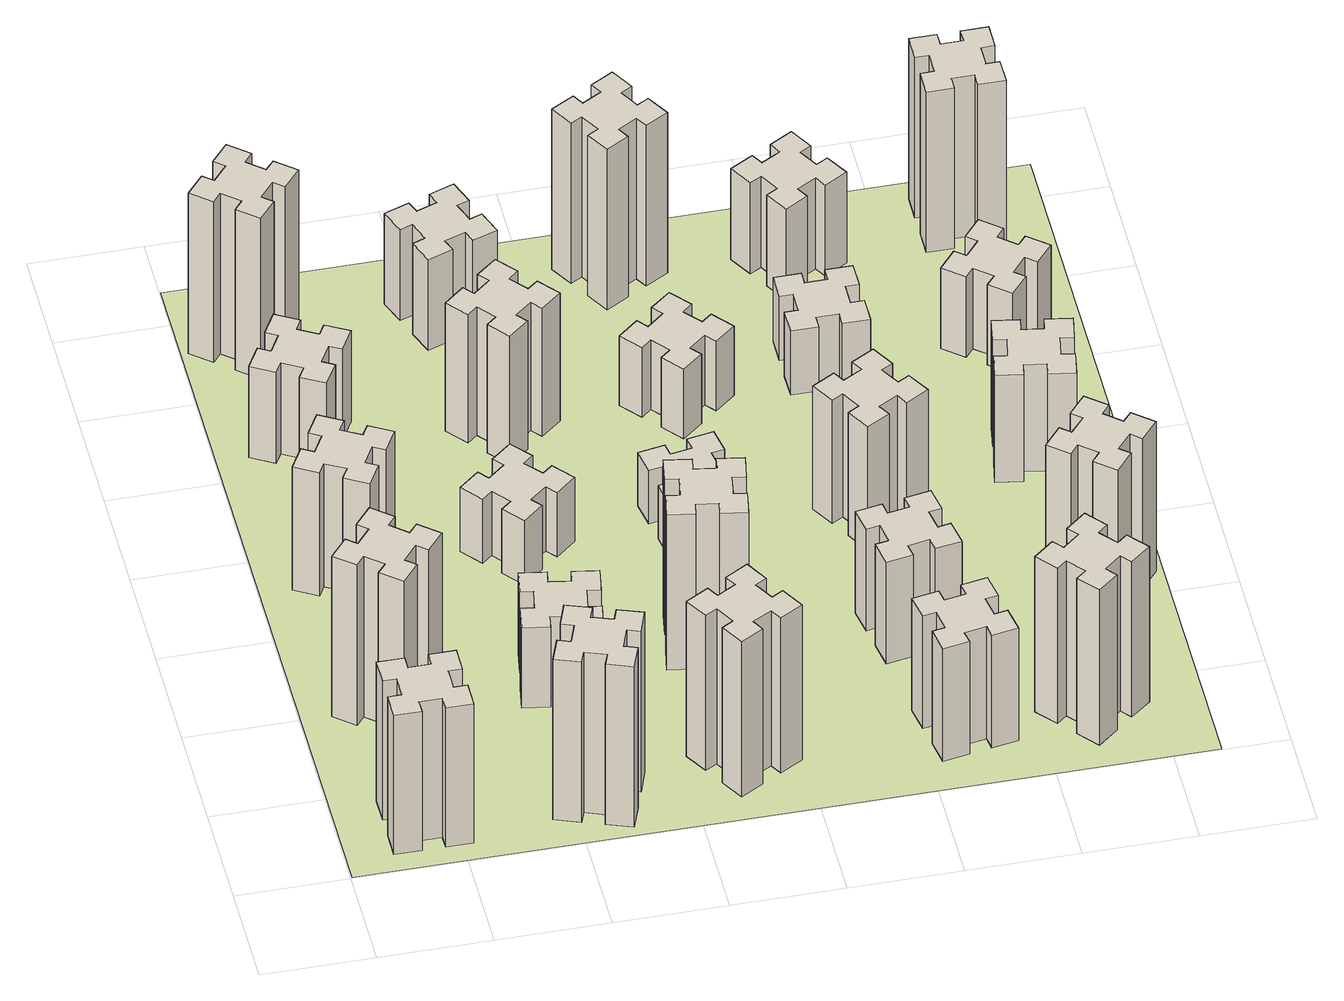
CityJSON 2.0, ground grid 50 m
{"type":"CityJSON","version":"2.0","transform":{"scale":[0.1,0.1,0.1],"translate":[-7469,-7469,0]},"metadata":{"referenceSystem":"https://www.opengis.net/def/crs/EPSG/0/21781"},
"CityObjects":{
"building1":{"type":"Building","attributes":{"class":"1000","function":"1000","usage":"1000","yearOfConstruction":2016,"roofType":"1000","measuredHeight":78,"storeysAboveGround":30,"storeysBelowGround":0},"geometry":[{"type":"Solid","lod":"1","boundaries":[[[[0,1,2,3,4,5,6,7,8,9,10,11,12,13,14,15,16,17,18,19]],[[17,16,20,21]],[[16,15,22,20]],[[15,14,23,22]],[[14,13,24,23]],[[13,12,25,24]],[[12,11,26,25]],[[11,10,27,26]],[[10,9,28,27]],[[9,8,29,28]],[[8,7,30,29]],[[7,6,31,30]],[[6,5,32,31]],[[5,4,33,32]],[[4,3,34,33]],[[3,2,35,34]],[[2,1,36,35]],[[1,0,37,36]],[[0,19,38,37]],[[19,18,39,38]],[[18,17,21,39]],[[24,25,26,27,28,29,30,31,32,33,34,35,36,37,38,39,21,20,22,23]]]]}]},
"building2":{"type":"Building","attributes":{"class":"1000","function":"1000","usage":"1000","yearOfConstruction":2016,"roofType":"1000","measuredHeight":90,"storeysAboveGround":30,"storeysBelowGround":0},"geometry":[{"type":"Solid","lod":"1","boundaries":[[[[40,41,42,43,44,45,46,47,48,49,50,51,52,53,54,55,56,57,58,59]],[[57,56,60,61]],[[56,55,62,60]],[[55,54,63,62]],[[54,53,64,63]],[[53,52,65,64]],[[52,51,66,65]],[[51,50,67,66]],[[50,49,68,67]],[[49,48,69,68]],[[48,47,70,69]],[[47,46,71,70]],[[46,45,72,71]],[[45,44,73,72]],[[44,43,74,73]],[[43,42,75,74]],[[42,41,76,75]],[[41,40,77,76]],[[40,59,78,77]],[[59,58,79,78]],[[58,57,61,79]],[[64,65,66,67,68,69,70,71,72,73,74,75,76,77,78,79,61,60,62,63]]]]}]},
"building3":{"type":"Building","attributes":{"class":"1000","function":"1000","usage":"1000","yearOfConstruction":2016,"roofType":"1000","measuredHeight":69,"storeysAboveGround":30,"storeysBelowGround":0},"geometry":[{"type":"Solid","lod":"1","boundaries":[[[[80,81,82,83,84,85,86,87,88,89,90,91,92,93,94,95,96,97,98,99]],[[97,96,100,101]],[[96,95,102,100]],[[95,94,103,102]],[[94,93,104,103]],[[93,92,105,104]],[[92,91,106,105]],[[91,90,107,106]],[[90,89,108,107]],[[89,88,109,108]],[[88,87,110,109]],[[87,86,111,110]],[[86,85,112,111]],[[85,84,113,112]],[[84,83,114,113]],[[83,82,115,114]],[[82,81,116,115]],[[81,80,117,116]],[[80,99,118,117]],[[99,98,119,118]],[[98,97,101,119]],[[104,105,106,107,108,109,110,111,112,113,114,115,116,117,118,119,101,100,102,103]]]]}]},
"building4":{"type":"Building","attributes":{"class":"1000","function":"1000","usage":"1000","yearOfConstruction":2016,"roofType":"1000","measuredHeight":51,"storeysAboveGround":30,"storeysBelowGround":0},"geometry":[{"type":"Solid","lod":"1","boundaries":[[[[120,121,122,123,124,125,126,127,128,129,130,131,132,133,134,135,136,137,138,139]],[[137,136,140,141]],[[136,135,142,140]],[[135,134,143,142]],[[134,133,144,143]],[[133,132,145,144]],[[132,131,146,145]],[[131,130,147,146]],[[130,129,148,147]],[[129,128,149,148]],[[128,127,150,149]],[[127,126,151,150]],[[126,125,152,151]],[[125,124,153,152]],[[124,123,154,153]],[[123,122,155,154]],[[122,121,156,155]],[[121,120,157,156]],[[120,139,158,157]],[[139,138,159,158]],[[138,137,141,159]],[[144,145,146,147,148,149,150,151,152,153,154,155,156,157,158,159,141,140,142,143]]]]}]},
"building5":{"type":"Building","attributes":{"class":"1000","function":"1000","usage":"1000","yearOfConstruction":2016,"roofType":"1000","measuredHeight":90,"storeysAboveGround":30,"storeysBelowGround":0},"geometry":[{"type":"Solid","lod":"1","boundaries":[[[[160,161,162,163,164,165,166,167,168,169,170,171,172,173,174,175,176,177,178,179]],[[177,176,180,181]],[[176,175,182,180]],[[175,174,183,182]],[[174,173,184,183]],[[173,172,185,184]],[[172,171,186,185]],[[171,170,187,186]],[[170,169,188,187]],[[169,168,189,188]],[[168,167,190,189]],[[167,166,191,190]],[[166,165,192,191]],[[165,164,193,192]],[[164,163,194,193]],[[163,162,195,194]],[[162,161,196,195]],[[161,160,197,196]],[[160,179,198,197]],[[179,178,199,198]],[[178,177,181,199]],[[184,185,186,187,188,189,190,191,192,193,194,195,196,197,198,199,181,180,182,183]]]]}]},
"building6":{"type":"Building","attributes":{"class":"1000","function":"1000","usage":"1000","yearOfConstruction":2016,"roofType":"1000","measuredHeight":90,"storeysAboveGround":30,"storeysBelowGround":0},"geometry":[{"type":"Solid","lod":"1","boundaries":[[[[200,201,202,203,204,205,206,207,208,209,210,211,212,213,214,215,216,217,218,219]],[[217,216,220,221]],[[216,215,222,220]],[[215,214,223,222]],[[214,213,224,223]],[[213,212,225,224]],[[212,211,226,225]],[[211,210,227,226]],[[210,209,228,227]],[[209,208,229,228]],[[208,207,230,229]],[[207,206,231,230]],[[206,205,232,231]],[[205,204,233,232]],[[204,203,234,233]],[[203,202,235,234]],[[202,201,236,235]],[[201,200,237,236]],[[200,219,238,237]],[[219,218,239,238]],[[218,217,221,239]],[[224,225,226,227,228,229,230,231,232,233,234,235,236,237,238,239,221,220,222,223]]]]}]},
"building7":{"type":"Building","attributes":{"class":"1000","function":"1000","usage":"1000","yearOfConstruction":2016,"roofType":"1000","measuredHeight":45,"storeysAboveGround":30,"storeysBelowGround":0},"geometry":[{"type":"Solid","lod":"1","boundaries":[[[[240,241,242,243,244,245,246,247,248,249,250,251,252,253,254,255,256,257,258,259]],[[257,256,260,261]],[[256,255,262,260]],[[255,254,263,262]],[[254,253,264,263]],[[253,252,265,264]],[[252,251,266,265]],[[251,250,267,266]],[[250,249,268,267]],[[249,248,269,268]],[[248,247,270,269]],[[247,246,271,270]],[[246,245,272,271]],[[245,244,273,272]],[[244,243,274,273]],[[243,242,275,274]],[[242,241,276,275]],[[241,240,277,276]],[[240,259,278,277]],[[259,258,279,278]],[[258,257,261,279]],[[264,265,266,267,268,269,270,271,272,273,274,275,276,277,278,279,261,260,262,263]]]]}]},
"building8":{"type":"Building","attributes":{"class":"1000","function":"1000","usage":"1000","yearOfConstruction":2016,"roofType":"1000","measuredHeight":36,"storeysAboveGround":30,"storeysBelowGround":0},"geometry":[{"type":"Solid","lod":"1","boundaries":[[[[280,281,282,283,284,285,286,287,288,289,290,291,292,293,294,295,296,297,298,299]],[[297,296,300,301]],[[296,295,302,300]],[[295,294,303,302]],[[294,293,304,303]],[[293,292,305,304]],[[292,291,306,305]],[[291,290,307,306]],[[290,289,308,307]],[[289,288,309,308]],[[288,287,310,309]],[[287,286,311,310]],[[286,285,312,311]],[[285,284,313,312]],[[284,283,314,313]],[[283,282,315,314]],[[282,281,316,315]],[[281,280,317,316]],[[280,299,318,317]],[[299,298,319,318]],[[298,297,301,319]],[[304,305,306,307,308,309,310,311,312,313,314,315,316,317,318,319,301,300,302,303]]]]}]},
"building9":{"type":"Building","attributes":{"class":"1000","function":"1000","usage":"1000","yearOfConstruction":2016,"roofType":"1000","measuredHeight":87,"storeysAboveGround":30,"storeysBelowGround":0},"geometry":[{"type":"Solid","lod":"1","boundaries":[[[[320,321,322,323,324,325,326,327,328,329,330,331,332,333,334,335,336,337,338,339]],[[337,336,340,341]],[[336,335,342,340]],[[335,334,343,342]],[[334,333,344,343]],[[333,332,345,344]],[[332,331,346,345]],[[331,330,347,346]],[[330,329,348,347]],[[329,328,349,348]],[[328,327,350,349]],[[327,326,351,350]],[[326,325,352,351]],[[325,324,353,352]],[[324,323,354,353]],[[323,322,355,354]],[[322,321,356,355]],[[321,320,357,356]],[[320,339,358,357]],[[339,338,359,358]],[[338,337,341,359]],[[344,345,346,347,348,349,350,351,352,353,354,355,356,357,358,359,341,340,342,343]]]]}]},
"building10":{"type":"Building","attributes":{"class":"1000","function":"1000","usage":"1000","yearOfConstruction":2016,"roofType":"1000","measuredHeight":72,"storeysAboveGround":30,"storeysBelowGround":0},"geometry":[{"type":"Solid","lod":"1","boundaries":[[[[360,361,362,363,364,365,366,367,368,369,370,371,372,373,374,375,376,377,378,379]],[[377,376,380,381]],[[376,375,382,380]],[[375,374,383,382]],[[374,373,384,383]],[[373,372,385,384]],[[372,371,386,385]],[[371,370,387,386]],[[370,369,388,387]],[[369,368,389,388]],[[368,367,390,389]],[[367,366,391,390]],[[366,365,392,391]],[[365,364,393,392]],[[364,363,394,393]],[[363,362,395,394]],[[362,361,396,395]],[[361,360,397,396]],[[360,379,398,397]],[[379,378,399,398]],[[378,377,381,399]],[[384,385,386,387,388,389,390,391,392,393,394,395,396,397,398,399,381,380,382,383]]]]}]},
"building11":{"type":"Building","attributes":{"class":"1000","function":"1000","usage":"1000","yearOfConstruction":2016,"roofType":"1000","measuredHeight":87,"storeysAboveGround":30,"storeysBelowGround":0},"geometry":[{"type":"Solid","lod":"1","boundaries":[[[[400,401,402,403,404,405,406,407,408,409,410,411,412,413,414,415,416,417,418,419]],[[417,416,420,421]],[[416,415,422,420]],[[415,414,423,422]],[[414,413,424,423]],[[413,412,425,424]],[[412,411,426,425]],[[411,410,427,426]],[[410,409,428,427]],[[409,408,429,428]],[[408,407,430,429]],[[407,406,431,430]],[[406,405,432,431]],[[405,404,433,432]],[[404,403,434,433]],[[403,402,435,434]],[[402,401,436,435]],[[401,400,437,436]],[[400,419,438,437]],[[419,418,439,438]],[[418,417,421,439]],[[424,425,426,427,428,429,430,431,432,433,434,435,436,437,438,439,421,420,422,423]]]]}]},
"building12":{"type":"Building","attributes":{"class":"1000","function":"1000","usage":"1000","yearOfConstruction":2016,"roofType":"1000","measuredHeight":51,"storeysAboveGround":30,"storeysBelowGround":0},"geometry":[{"type":"Solid","lod":"1","boundaries":[[[[440,441,442,443,444,445,446,447,448,449,450,451,452,453,454,455,456,457,458,459]],[[457,456,460,461]],[[456,455,462,460]],[[455,454,463,462]],[[454,453,464,463]],[[453,452,465,464]],[[452,451,466,465]],[[451,450,467,466]],[[450,449,468,467]],[[449,448,469,468]],[[448,447,470,469]],[[447,446,471,470]],[[446,445,472,471]],[[445,444,473,472]],[[444,443,474,473]],[[443,442,475,474]],[[442,441,476,475]],[[441,440,477,476]],[[440,459,478,477]],[[459,458,479,478]],[[458,457,461,479]],[[464,465,466,467,468,469,470,471,472,473,474,475,476,477,478,479,461,460,462,463]]]]}]},
"building13":{"type":"Building","attributes":{"class":"1000","function":"1000","usage":"1000","yearOfConstruction":2016,"roofType":"1000","measuredHeight":30,"storeysAboveGround":30,"storeysBelowGround":0},"geometry":[{"type":"Solid","lod":"1","boundaries":[[[[480,481,482,483,484,485,486,487,488,489,490,491,492,493,494,495,496,497,498,499]],[[497,496,500,501]],[[496,495,502,500]],[[495,494,503,502]],[[494,493,504,503]],[[493,492,505,504]],[[492,491,506,505]],[[491,490,507,506]],[[490,489,508,507]],[[489,488,509,508]],[[488,487,510,509]],[[487,486,511,510]],[[486,485,512,511]],[[485,484,513,512]],[[484,483,514,513]],[[483,482,515,514]],[[482,481,516,515]],[[481,480,517,516]],[[480,499,518,517]],[[499,498,519,518]],[[498,497,501,519]],[[504,505,506,507,508,509,510,511,512,513,514,515,516,517,518,519,501,500,502,503]]]]}]},
"building14":{"type":"Building","attributes":{"class":"1000","function":"1000","usage":"1000","yearOfConstruction":2016,"roofType":"1000","measuredHeight":39,"storeysAboveGround":30,"storeysBelowGround":0},"geometry":[{"type":"Solid","lod":"1","boundaries":[[[[520,521,522,523,524,525,526,527,528,529,530,531,532,533,534,535,536,537,538,539]],[[537,536,540,541]],[[536,535,542,540]],[[535,534,543,542]],[[534,533,544,543]],[[533,532,545,544]],[[532,531,546,545]],[[531,530,547,546]],[[530,529,548,547]],[[529,528,549,548]],[[528,527,550,549]],[[527,526,551,550]],[[526,525,552,551]],[[525,524,553,552]],[[524,523,554,553]],[[523,522,555,554]],[[522,521,556,555]],[[521,520,557,556]],[[520,539,558,557]],[[539,538,559,558]],[[538,537,541,559]],[[544,545,546,547,548,549,550,551,552,553,554,555,556,557,558,559,541,540,542,543]]]]}]},
"building15":{"type":"Building","attributes":{"class":"1000","function":"1000","usage":"1000","yearOfConstruction":2016,"roofType":"1000","measuredHeight":63,"storeysAboveGround":30,"storeysBelowGround":0},"geometry":[{"type":"Solid","lod":"1","boundaries":[[[[560,561,562,563,564,565,566,567,568,569,570,571,572,573,574,575,576,577,578,579]],[[577,576,580,581]],[[576,575,582,580]],[[575,574,583,582]],[[574,573,584,583]],[[573,572,585,584]],[[572,571,586,585]],[[571,570,587,586]],[[570,569,588,587]],[[569,568,589,588]],[[568,567,590,589]],[[567,566,591,590]],[[566,565,592,591]],[[565,564,593,592]],[[564,563,594,593]],[[563,562,595,594]],[[562,561,596,595]],[[561,560,597,596]],[[560,579,598,597]],[[579,578,599,598]],[[578,577,581,599]],[[584,585,586,587,588,589,590,591,592,593,594,595,596,597,598,599,581,580,582,583]]]]}]},
"building16":{"type":"Building","attributes":{"class":"1000","function":"1000","usage":"1000","yearOfConstruction":2016,"roofType":"1000","measuredHeight":90,"storeysAboveGround":30,"storeysBelowGround":0},"geometry":[{"type":"Solid","lod":"1","boundaries":[[[[600,601,602,603,604,605,606,607,608,609,610,611,612,613,614,615,616,617,618,619]],[[617,616,620,621]],[[616,615,622,620]],[[615,614,623,622]],[[614,613,624,623]],[[613,612,625,624]],[[612,611,626,625]],[[611,610,627,626]],[[610,609,628,627]],[[609,608,629,628]],[[608,607,630,629]],[[607,606,631,630]],[[606,605,632,631]],[[605,604,633,632]],[[604,603,634,633]],[[603,602,635,634]],[[602,601,636,635]],[[601,600,637,636]],[[600,619,638,637]],[[619,618,639,638]],[[618,617,621,639]],[[624,625,626,627,628,629,630,631,632,633,634,635,636,637,638,639,621,620,622,623]]]]}]},
"building17":{"type":"Building","attributes":{"class":"1000","function":"1000","usage":"1000","yearOfConstruction":2016,"roofType":"1000","measuredHeight":57,"storeysAboveGround":30,"storeysBelowGround":0},"geometry":[{"type":"Solid","lod":"1","boundaries":[[[[640,641,642,643,644,645,646,647,648,649,650,651,652,653,654,655,656,657,658,659]],[[657,656,660,661]],[[656,655,662,660]],[[655,654,663,662]],[[654,653,664,663]],[[653,652,665,664]],[[652,651,666,665]],[[651,650,667,666]],[[650,649,668,667]],[[649,648,669,668]],[[648,647,670,669]],[[647,646,671,670]],[[646,645,672,671]],[[645,644,673,672]],[[644,643,674,673]],[[643,642,675,674]],[[642,641,676,675]],[[641,640,677,676]],[[640,659,678,677]],[[659,658,679,678]],[[658,657,661,679]],[[664,665,666,667,668,669,670,671,672,673,674,675,676,677,678,679,661,660,662,663]]]]}]},
"building18":{"type":"Building","attributes":{"class":"1000","function":"1000","usage":"1000","yearOfConstruction":2016,"roofType":"1000","measuredHeight":69,"storeysAboveGround":30,"storeysBelowGround":0},"geometry":[{"type":"Solid","lod":"1","boundaries":[[[[680,681,682,683,684,685,686,687,688,689,690,691,692,693,694,695,696,697,698,699]],[[697,696,700,701]],[[696,695,702,700]],[[695,694,703,702]],[[694,693,704,703]],[[693,692,705,704]],[[692,691,706,705]],[[691,690,707,706]],[[690,689,708,707]],[[689,688,709,708]],[[688,687,710,709]],[[687,686,711,710]],[[686,685,712,711]],[[685,684,713,712]],[[684,683,714,713]],[[683,682,715,714]],[[682,681,716,715]],[[681,680,717,716]],[[680,699,718,717]],[[699,698,719,718]],[[698,697,701,719]],[[704,705,706,707,708,709,710,711,712,713,714,715,716,717,718,719,701,700,702,703]]]]}]},
"building19":{"type":"Building","attributes":{"class":"1000","function":"1000","usage":"1000","yearOfConstruction":2016,"roofType":"1000","measuredHeight":87,"storeysAboveGround":30,"storeysBelowGround":0},"geometry":[{"type":"Solid","lod":"1","boundaries":[[[[720,721,722,723,724,725,726,727,728,729,730,731,732,733,734,735,736,737,738,739]],[[737,736,740,741]],[[736,735,742,740]],[[735,734,743,742]],[[734,733,744,743]],[[733,732,745,744]],[[732,731,746,745]],[[731,730,747,746]],[[730,729,748,747]],[[729,728,749,748]],[[728,727,750,749]],[[727,726,751,750]],[[726,725,752,751]],[[725,724,753,752]],[[724,723,754,753]],[[723,722,755,754]],[[722,721,756,755]],[[721,720,757,756]],[[720,739,758,757]],[[739,738,759,758]],[[738,737,741,759]],[[744,745,746,747,748,749,750,751,752,753,754,755,756,757,758,759,741,740,742,743]]]]}]},
"building20":{"type":"Building","attributes":{"class":"1000","function":"1000","usage":"1000","yearOfConstruction":2016,"roofType":"1000","measuredHeight":36,"storeysAboveGround":30,"storeysBelowGround":0},"geometry":[{"type":"Solid","lod":"1","boundaries":[[[[760,761,762,763,764,765,766,767,768,769,770,771,772,773,774,775,776,777,778,779]],[[777,776,780,781]],[[776,775,782,780]],[[775,774,783,782]],[[774,773,784,783]],[[773,772,785,784]],[[772,771,786,785]],[[771,770,787,786]],[[770,769,788,787]],[[769,768,789,788]],[[768,767,790,789]],[[767,766,791,790]],[[766,765,792,791]],[[765,764,793,792]],[[764,763,794,793]],[[763,762,795,794]],[[762,761,796,795]],[[761,760,797,796]],[[760,779,798,797]],[[779,778,799,798]],[[778,777,781,799]],[[784,785,786,787,788,789,790,791,792,793,794,795,796,797,798,799,781,780,782,783]]]]}]},
"building21":{"type":"Building","attributes":{"class":"1000","function":"1000","usage":"1000","yearOfConstruction":2016,"roofType":"1000","measuredHeight":51,"storeysAboveGround":30,"storeysBelowGround":0},"geometry":[{"type":"Solid","lod":"1","boundaries":[[[[800,801,802,803,804,805,806,807,808,809,810,811,812,813,814,815,816,817,818,819]],[[817,816,820,821]],[[816,815,822,820]],[[815,814,823,822]],[[814,813,824,823]],[[813,812,825,824]],[[812,811,826,825]],[[811,810,827,826]],[[810,809,828,827]],[[809,808,829,828]],[[808,807,830,829]],[[807,806,831,830]],[[806,805,832,831]],[[805,804,833,832]],[[804,803,834,833]],[[803,802,835,834]],[[802,801,836,835]],[[801,800,837,836]],[[800,819,838,837]],[[819,818,839,838]],[[818,817,821,839]],[[824,825,826,827,828,829,830,831,832,833,834,835,836,837,838,839,821,820,822,823]]]]}]},
"building22":{"type":"Building","attributes":{"class":"1000","function":"1000","usage":"1000","yearOfConstruction":2016,"roofType":"1000","measuredHeight":84,"storeysAboveGround":30,"storeysBelowGround":0},"geometry":[{"type":"Solid","lod":"1","boundaries":[[[[840,841,842,843,844,845,846,847,848,849,850,851,852,853,854,855,856,857,858,859]],[[857,856,860,861]],[[856,855,862,860]],[[855,854,863,862]],[[854,853,864,863]],[[853,852,865,864]],[[852,851,866,865]],[[851,850,867,866]],[[850,849,868,867]],[[849,848,869,868]],[[848,847,870,869]],[[847,846,871,870]],[[846,845,872,871]],[[845,844,873,872]],[[844,843,874,873]],[[843,842,875,874]],[[842,841,876,875]],[[841,840,877,876]],[[840,859,878,877]],[[859,858,879,878]],[[858,857,861,879]],[[864,865,866,867,868,869,870,871,872,873,874,875,876,877,878,879,861,860,862,863]]]]}]},
"building23":{"type":"Building","attributes":{"class":"1000","function":"1000","usage":"1000","yearOfConstruction":2016,"roofType":"1000","measuredHeight":60,"storeysAboveGround":30,"storeysBelowGround":0},"geometry":[{"type":"Solid","lod":"1","boundaries":[[[[880,881,882,883,884,885,886,887,888,889,890,891,892,893,894,895,896,897,898,899]],[[897,896,900,901]],[[896,895,902,900]],[[895,894,903,902]],[[894,893,904,903]],[[893,892,905,904]],[[892,891,906,905]],[[891,890,907,906]],[[890,889,908,907]],[[889,888,909,908]],[[888,887,910,909]],[[887,886,911,910]],[[886,885,912,911]],[[885,884,913,912]],[[884,883,914,913]],[[883,882,915,914]],[[882,881,916,915]],[[881,880,917,916]],[[880,899,918,917]],[[899,898,919,918]],[[898,897,901,919]],[[904,905,906,907,908,909,910,911,912,913,914,915,916,917,918,919,901,900,902,903]]]]}]},
"building24":{"type":"Building","attributes":{"class":"1000","function":"1000","usage":"1000","yearOfConstruction":2016,"roofType":"1000","measuredHeight":45,"storeysAboveGround":30,"storeysBelowGround":0},"geometry":[{"type":"Solid","lod":"1","boundaries":[[[[920,921,922,923,924,925,926,927,928,929,930,931,932,933,934,935,936,937,938,939]],[[937,936,940,941]],[[936,935,942,940]],[[935,934,943,942]],[[934,933,944,943]],[[933,932,945,944]],[[932,931,946,945]],[[931,930,947,946]],[[930,929,948,947]],[[929,928,949,948]],[[928,927,950,949]],[[927,926,951,950]],[[926,925,952,951]],[[925,924,953,952]],[[924,923,954,953]],[[923,922,955,954]],[[922,921,956,955]],[[921,920,957,956]],[[920,939,958,957]],[[939,938,959,958]],[[938,937,941,959]],[[944,945,946,947,948,949,950,951,952,953,954,955,956,957,958,959,941,940,942,943]]]]}]},
"building25":{"type":"Building","attributes":{"class":"1000","function":"1000","usage":"1000","yearOfConstruction":2016,"roofType":"1000","measuredHeight":90,"storeysAboveGround":30,"storeysBelowGround":0},"geometry":[{"type":"Solid","lod":"1","boundaries":[[[[960,961,962,963,964,965,966,967,968,969,970,971,972,973,974,975,976,977,978,979]],[[977,976,980,981]],[[976,975,982,980]],[[975,974,983,982]],[[974,973,984,983]],[[973,972,985,984]],[[972,971,986,985]],[[971,970,987,986]],[[970,969,988,987]],[[969,968,989,988]],[[968,967,990,989]],[[967,966,991,990]],[[966,965,992,991]],[[965,964,993,992]],[[964,963,994,993]],[[963,962,995,994]],[[962,961,996,995]],[[961,960,997,996]],[[960,979,998,997]],[[979,978,999,998]],[[978,977,981,999]],[[984,985,986,987,988,989,990,991,992,993,994,995,996,997,998,999,981,980,982,983]]]]}]},
"landuse1":{"type":"LandUse","attributes":{"name":"plot1","function":"1010"},"geometry":[{"type":"MultiSurface","lod":"1","boundaries":[[[1000,1001,1002,1003]]]}]}
},
"vertices":[
[265,325,0],[265,225,0],[205,225,0],[205,105,0],[325,105,0],[325,165,0],[425,165,0],[425,105,0],[545,105,0],[545,225,0],[485,225,0],[485,325,0],[545,325,0],[545,445,0],[425,445,0],[425,385,0],[325,385,0],[325,445,0],[205,445,0],[205,325,0],[325,385,780],[325,445,780],[425,385,780],[425,445,780],[545,445,780],[545,325,780],[485,325,780],[485,225,780],[545,225,780],[545,105,780],[425,105,780],[425,165,780],[325,165,780],[325,105,780],[205,105,780],[205,225,780],[265,225,780],[265,325,780],[205,325,780],[205,445,780],
[484,1067,0],[408,1132,0],[446,1178,0],[354,1255,0],[277,1163,0],[323,1124,0],[259,1048,0],[213,1086,0],[136,994,0],[228,917,0],[266,963,0],[343,899,0],[304,853,0],[396,776,0],[473,868,0],[427,906,0],[492,983,0],[538,944,0],[615,1036,0],[523,1113,0],[492,983,900],[538,944,900],[427,906,900],[473,868,900],[396,776,900],[304,853,900],[343,899,900],[266,963,900],[228,917,900],[136,994,900],[213,1086,900],[259,1048,900],[323,1124,900],[277,1163,900],[354,1255,900],[446,1178,900],[408,1132,900],[484,1067,900],[523,1113,900],[615,1036,900],
[474,1926,0],[387,1976,0],[417,2028,0],[313,2088,0],[253,1984,0],[305,1954,0],[255,1867,0],[203,1897,0],[143,1793,0],[247,1733,0],[277,1785,0],[364,1735,0],[334,1683,0],[438,1623,0],[498,1727,0],[446,1757,0],[496,1844,0],[548,1814,0],[608,1918,0],[504,1978,0],[496,1844,690],[548,1814,690],[446,1757,690],[498,1727,690],[438,1623,690],[334,1683,690],[364,1735,690],[277,1785,690],[247,1733,690],[143,1793,690],[203,1897,690],[255,1867,690],[305,1954,690],[253,1984,690],[313,2088,690],[417,2028,690],[387,1976,690],[474,1926,690],[504,1978,690],[608,1918,690],
[446,2597,0],[496,2684,0],[548,2654,0],[608,2758,0],[504,2818,0],[474,2766,0],[387,2816,0],[417,2868,0],[313,2928,0],[253,2824,0],[305,2794,0],[255,2707,0],[203,2737,0],[143,2633,0],[247,2573,0],[277,2625,0],[364,2575,0],[334,2523,0],[438,2463,0],[498,2567,0],[364,2575,510],[334,2523,510],[277,2625,510],[247,2573,510],[143,2633,510],[203,2737,510],[255,2707,510],[305,2794,510],[253,2824,510],[313,2928,510],[417,2868,510],[387,2816,510],[474,2766,510],[504,2818,510],[608,2758,510],[548,2654,510],[496,2684,510],[446,2597,510],[498,2567,510],[438,2463,510],
[1029,360,0],[995,266,0],[939,287,0],[897,174,0],[1010,133,0],[1031,189,0],[1125,155,0],[1104,99,0],[1217,57,0],[1258,170,0],[1202,191,0],[1236,285,0],[1292,264,0],[1333,377,0],[1220,418,0],[1200,362,0],[1106,396,0],[1127,452,0],[1014,493,0],[973,380,0],[1106,396,900],[1127,452,900],[1200,362,900],[1220,418,900],[1333,377,900],[1292,264,900],[1236,285,900],[1202,191,900],[1258,170,900],[1217,57,900],[1104,99,900],[1125,155,900],[1031,189,900],[1010,133,900],[897,174,900],[939,287,900],[995,266,900],[1029,360,900],[973,380,900],[1014,493,900],
[384,3387,0],[308,3452,0],[346,3498,0],[254,3575,0],[177,3483,0],[223,3444,0],[159,3368,0],[113,3406,0],[36,3314,0],[128,3237,0],[166,3283,0],[243,3219,0],[204,3173,0],[296,3096,0],[373,3188,0],[327,3226,0],[392,3303,0],[438,3264,0],[515,3356,0],[423,3433,0],[392,3303,900],[438,3264,900],[327,3226,900],[373,3188,900],[296,3096,900],[204,3173,900],[243,3219,900],[166,3283,900],[128,3237,900],[36,3314,900],[113,3406,900],[159,3368,900],[223,3444,900],[177,3483,900],[254,3575,900],[346,3498,900],[308,3452,900],[384,3387,900],[423,3433,900],[515,3356,900],
[1047,916,0],[1145,898,0],[1135,839,0],[1253,818,0],[1274,937,0],[1215,947,0],[1232,1045,0],[1291,1035,0],[1312,1153,0],[1194,1174,0],[1184,1115,0],[1085,1132,0],[1096,1191,0],[977,1212,0],[957,1094,0],[1016,1084,0],[998,985,0],[939,996,0],[918,877,0],[1037,857,0],[998,985,450],[939,996,450],[1016,1084,450],[957,1094,450],[977,1212,450],[1096,1191,450],[1085,1132,450],[1184,1115,450],[1194,1174,450],[1312,1153,450],[1291,1035,450],[1232,1045,450],[1215,947,450],[1274,937,450],[1253,818,450],[1135,839,450],[1145,898,450],[1047,916,450],[1037,857,450],[918,877,450],
[1083,1972,0],[1006,1907,0],[968,1953,0],[876,1876,0],[953,1784,0],[999,1823,0],[1063,1746,0],[1017,1708,0],[1094,1616,0],[1186,1693,0],[1148,1739,0],[1224,1803,0],[1263,1757,0],[1355,1834,0],[1278,1926,0],[1232,1888,0],[1167,1964,0],[1213,2003,0],[1136,2095,0],[1044,2018,0],[1167,1964,360],[1213,2003,360],[1232,1888,360],[1278,1926,360],[1355,1834,360],[1263,1757,360],[1224,1803,360],[1148,1739,360],[1186,1693,360],[1094,1616,360],[1017,1708,360],[1063,1746,360],[999,1823,360],[953,1784,360],[876,1876,360],[968,1953,360],[1006,1907,360],[1083,1972,360],[1044,2018,360],[1136,2095,360],
[1744,496,0],[1657,446,0],[1627,498,0],[1523,438,0],[1583,334,0],[1635,364,0],[1685,277,0],[1633,247,0],[1693,143,0],[1797,203,0],[1767,255,0],[1854,305,0],[1884,253,0],[1988,313,0],[1928,417,0],[1876,387,0],[1826,474,0],[1878,504,0],[1818,608,0],[1714,548,0],[1826,474,870],[1878,504,870],[1876,387,870],[1928,417,870],[1988,313,870],[1884,253,870],[1854,305,870],[1767,255,870],[1797,203,870],[1693,143,870],[1633,247,870],[1685,277,870],[1635,364,870],[1583,334,870],[1523,438,870],[1627,498,870],[1657,446,870],[1744,496,870],[1714,548,870],[1818,608,870],
[1099,2563,0],[1163,2486,0],[1117,2448,0],[1194,2356,0],[1286,2433,0],[1248,2479,0],[1324,2543,0],[1363,2497,0],[1455,2574,0],[1378,2666,0],[1332,2628,0],[1267,2704,0],[1313,2743,0],[1236,2835,0],[1144,2758,0],[1183,2712,0],[1106,2647,0],[1068,2693,0],[976,2616,0],[1053,2524,0],[1106,2647,720],[1068,2693,720],[1183,2712,720],[1144,2758,720],[1236,2835,720],[1313,2743,720],[1267,2704,720],[1332,2628,720],[1378,2666,720],[1455,2574,720],[1363,2497,720],[1324,2543,720],[1248,2479,720],[1286,2433,720],[1194,2356,720],[1117,2448,720],[1163,2486,720],[1099,2563,720],[1053,2524,720],[976,2616,720],
[1855,1047,0],[1872,1145,0],[1931,1135,0],[1952,1253,0],[1834,1274,0],[1824,1215,0],[1725,1232,0],[1736,1291,0],[1617,1312,0],[1597,1194,0],[1656,1184,0],[1638,1085,0],[1579,1096,0],[1558,977,0],[1677,957,0],[1687,1016,0],[1785,998,0],[1775,939,0],[1893,918,0],[1914,1037,0],[1785,998,870],[1775,939,870],[1687,1016,870],[1677,957,870],[1558,977,870],[1579,1096,870],[1638,1085,870],[1656,1184,870],[1597,1194,870],[1617,1312,870],[1736,1291,870],[1725,1232,870],[1824,1215,870],[1834,1274,870],[1952,1253,870],[1931,1135,870],[1872,1145,870],[1855,1047,870],[1914,1037,870],[1893,918,870],
[1125,3456,0],[1031,3422,0],[1010,3478,0],[897,3437,0],[939,3324,0],[995,3345,0],[1029,3251,0],[973,3230,0],[1014,3117,0],[1127,3159,0],[1106,3215,0],[1200,3249,0],[1220,3193,0],[1333,3234,0],[1292,3347,0],[1236,3326,0],[1202,3420,0],[1258,3440,0],[1217,3553,0],[1104,3512,0],[1202,3420,510],[1258,3440,510],[1236,3326,510],[1292,3347,510],[1333,3234,510],[1220,3193,510],[1200,3249,510],[1106,3215,510],[1127,3159,510],[1014,3117,510],[973,3230,510],[1029,3251,510],[995,3345,510],[939,3324,510],[897,3437,510],[1010,3478,510],[1031,3422,510],[1125,3456,510],[1104,3512,510],[1217,3553,510],
[1972,1825,0],[1955,1924,0],[2014,1934,0],[1993,2052,0],[1875,2031,0],[1885,1972,0],[1787,1955,0],[1777,2014,0],[1658,1993,0],[1679,1875,0],[1738,1885,0],[1756,1787,0],[1697,1777,0],[1717,1658,0],[1836,1679,0],[1825,1738,0],[1924,1756,0],[1934,1697,0],[2052,1717,0],[2031,1836,0],[1924,1756,300],[1934,1697,300],[1825,1738,300],[1836,1679,300],[1717,1658,300],[1697,1777,300],[1756,1787,300],[1738,1885,300],[1679,1875,300],[1658,1993,300],[1777,2014,300],[1787,1955,300],[1885,1972,300],[1875,2031,300],[1993,2052,300],[2014,1934,300],[1955,1924,300],[1972,1825,300],[2031,1836,300],[2052,1717,300],
[1988,2479,0],[2064,2543,0],[2103,2497,0],[2195,2574,0],[2118,2666,0],[2072,2628,0],[2007,2704,0],[2053,2743,0],[1976,2835,0],[1884,2758,0],[1923,2712,0],[1846,2647,0],[1808,2693,0],[1716,2616,0],[1793,2524,0],[1839,2563,0],[1903,2486,0],[1857,2448,0],[1934,2356,0],[2026,2433,0],[1903,2486,390],[1857,2448,390],[1839,2563,390],[1793,2524,390],[1716,2616,390],[1808,2693,390],[1846,2647,390],[1923,2712,390],[1884,2758,390],[1976,2835,390],[2053,2743,390],[2007,2704,390],[2072,2628,390],[2118,2666,390],[2195,2574,390],[2103,2497,390],[2064,2543,390],[1988,2479,390],[2026,2433,390],[1934,2356,390],
[2665,258,0],[2764,276,0],[2774,217,0],[2892,237,0],[2871,356,0],[2812,345,0],[2795,444,0],[2854,454,0],[2833,572,0],[2715,551,0],[2725,492,0],[2627,475,0],[2617,534,0],[2498,513,0],[2519,395,0],[2578,405,0],[2596,307,0],[2537,297,0],[2557,178,0],[2676,199,0],[2596,307,630],[2537,297,630],[2578,405,630],[2519,395,630],[2498,513,630],[2617,534,630],[2627,475,630],[2725,492,630],[2715,551,630],[2833,572,630],[2854,454,630],[2795,444,630],[2812,345,630],[2871,356,630],[2892,237,630],[2774,217,630],[2764,276,630],[2665,258,630],[2676,199,630],[2557,178,630],
[1844,3556,0],[1757,3506,0],[1727,3558,0],[1623,3498,0],[1683,3394,0],[1735,3424,0],[1785,3337,0],[1733,3307,0],[1793,3203,0],[1897,3263,0],[1867,3315,0],[1954,3365,0],[1984,3313,0],[2088,3373,0],[2028,3477,0],[1976,3447,0],[1926,3534,0],[1978,3564,0],[1918,3668,0],[1814,3608,0],[1926,3534,900],[1978,3564,900],[1976,3447,900],[2028,3477,900],[2088,3373,900],[1984,3313,900],[1954,3365,900],[1867,3315,900],[1897,3263,900],[1793,3203,900],[1733,3307,900],[1785,3337,900],[1735,3424,900],[1683,3394,900],[1623,3498,900],[1727,3558,900],[1757,3506,900],[1844,3556,900],[1814,3608,900],[1918,3668,900],
[2625,1132,0],[2527,1115,0],[2517,1174,0],[2398,1153,0],[2419,1035,0],[2478,1045,0],[2496,947,0],[2437,937,0],[2457,818,0],[2576,839,0],[2565,898,0],[2664,916,0],[2674,857,0],[2792,877,0],[2771,996,0],[2712,985,0],[2695,1084,0],[2754,1094,0],[2733,1212,0],[2615,1191,0],[2695,1084,570],[2754,1094,570],[2712,985,570],[2771,996,570],[2792,877,570],[2674,857,570],[2664,916,570],[2565,898,570],[2576,839,570],[2457,818,570],[2437,937,570],[2496,947,570],[2478,1045,570],[2419,1035,570],[2398,1153,570],[2517,1174,570],[2527,1115,570],[2625,1132,570],[2615,1191,570],[2733,1212,570],
[2475,1744,0],[2525,1657,0],[2473,1627,0],[2533,1523,0],[2637,1583,0],[2607,1635,0],[2694,1685,0],[2724,1633,0],[2828,1693,0],[2768,1797,0],[2716,1767,0],[2666,1854,0],[2718,1884,0],[2658,1988,0],[2554,1928,0],[2584,1876,0],[2497,1826,0],[2467,1878,0],[2363,1818,0],[2423,1714,0],[2497,1826,690],[2467,1878,690],[2584,1876,690],[2554,1928,690],[2658,1988,690],[2718,1884,690],[2666,1854,690],[2716,1767,690],[2768,1797,690],[2828,1693,690],[2724,1633,690],[2694,1685,690],[2607,1635,690],[2637,1583,690],[2533,1523,690],[2473,1627,690],[2525,1657,690],[2475,1744,690],[2423,1714,690],[2363,1818,690],
[3268,259,0],[3344,323,0],[3383,277,0],[3475,354,0],[3398,446,0],[3352,408,0],[3287,484,0],[3333,523,0],[3256,615,0],[3164,538,0],[3203,492,0],[3126,427,0],[3088,473,0],[2996,396,0],[3073,304,0],[3119,343,0],[3183,266,0],[3137,228,0],[3214,136,0],[3306,213,0],[3183,266,870],[3137,228,870],[3119,343,870],[3073,304,870],[2996,396,870],[3088,473,870],[3126,427,870],[3203,492,870],[3164,538,870],[3256,615,870],[3333,523,870],[3287,484,870],[3352,408,870],[3398,446,870],[3475,354,870],[3383,277,870],[3344,323,870],[3268,259,870],[3306,213,870],[3214,136,870],
[2645,2805,0],[2545,2805,0],[2545,2865,0],[2425,2865,0],[2425,2745,0],[2485,2745,0],[2485,2645,0],[2425,2645,0],[2425,2525,0],[2545,2525,0],[2545,2585,0],[2645,2585,0],[2645,2525,0],[2765,2525,0],[2765,2645,0],[2705,2645,0],[2705,2745,0],[2765,2745,0],[2765,2865,0],[2645,2865,0],[2705,2745,360],[2765,2745,360],[2705,2645,360],[2765,2645,360],[2765,2525,360],[2645,2525,360],[2645,2585,360],[2545,2585,360],[2545,2525,360],[2425,2525,360],[2425,2645,360],[2485,2645,360],[2485,2745,360],[2425,2745,360],[2425,2865,360],[2545,2865,360],[2545,2805,360],[2645,2805,360],[2645,2865,360],[2765,2865,360],
[2716,3347,0],[2666,3434,0],[2718,3464,0],[2658,3568,0],[2554,3508,0],[2584,3456,0],[2497,3406,0],[2467,3458,0],[2363,3398,0],[2423,3294,0],[2475,3324,0],[2525,3237,0],[2473,3207,0],[2533,3103,0],[2637,3163,0],[2607,3215,0],[2694,3265,0],[2724,3213,0],[2828,3273,0],[2768,3377,0],[2694,3265,510],[2724,3213,510],[2607,3215,510],[2637,3163,510],[2533,3103,510],[2473,3207,510],[2525,3237,510],[2475,3324,510],[2423,3294,510],[2363,3398,510],[2467,3458,510],[2497,3406,510],[2584,3456,510],[2554,3508,510],[2658,3568,510],[2718,3464,510],[2666,3434,510],[2716,3347,510],[2768,3377,510],[2828,3273,510],
[3487,1006,0],[3552,1083,0],[3598,1044,0],[3675,1136,0],[3583,1213,0],[3544,1167,0],[3468,1232,0],[3506,1278,0],[3414,1355,0],[3337,1263,0],[3383,1224,0],[3319,1148,0],[3273,1186,0],[3196,1094,0],[3288,1017,0],[3326,1063,0],[3403,999,0],[3364,953,0],[3456,876,0],[3533,968,0],[3403,999,840],[3364,953,840],[3326,1063,840],[3288,1017,840],[3196,1094,840],[3273,1186,840],[3319,1148,840],[3383,1224,840],[3337,1263,840],[3414,1355,840],[3506,1278,840],[3468,1232,840],[3544,1167,840],[3583,1213,840],[3675,1136,840],[3598,1044,840],[3552,1083,840],[3487,1006,840],[3533,968,840],[3456,876,840],
[3267,1856,0],[3365,1838,0],[3355,1779,0],[3473,1758,0],[3494,1877,0],[3435,1887,0],[3452,1985,0],[3511,1975,0],[3532,2093,0],[3414,2114,0],[3404,2055,0],[3305,2072,0],[3316,2131,0],[3197,2152,0],[3177,2034,0],[3236,2024,0],[3218,1925,0],[3159,1936,0],[3138,1817,0],[3257,1797,0],[3218,1925,600],[3159,1936,600],[3236,2024,600],[3177,2034,600],[3197,2152,600],[3316,2131,600],[3305,2072,600],[3404,2055,600],[3414,2114,600],[3532,2093,600],[3511,1975,600],[3452,1985,600],[3435,1887,600],[3494,1877,600],[3473,1758,600],[3355,1779,600],[3365,1838,600],[3267,1856,600],[3257,1797,600],[3138,1817,600],
[3444,2747,0],[3368,2812,0],[3406,2858,0],[3314,2935,0],[3237,2843,0],[3283,2804,0],[3219,2728,0],[3173,2766,0],[3096,2674,0],[3188,2597,0],[3226,2643,0],[3303,2579,0],[3264,2533,0],[3356,2456,0],[3433,2548,0],[3387,2586,0],[3452,2663,0],[3498,2624,0],[3575,2716,0],[3483,2793,0],[3452,2663,450],[3498,2624,450],[3387,2586,450],[3433,2548,450],[3356,2456,450],[3264,2533,450],[3303,2579,450],[3226,2643,450],[3188,2597,450],[3096,2674,450],[3173,2766,450],[3219,2728,450],[3283,2804,450],[3237,2843,450],[3314,2935,450],[3406,2858,450],[3368,2812,450],[3444,2747,450],[3483,2793,450],[3575,2716,450],
[3285,3325,0],[3385,3325,0],[3385,3265,0],[3505,3265,0],[3505,3385,0],[3445,3385,0],[3445,3485,0],[3505,3485,0],[3505,3605,0],[3385,3605,0],[3385,3545,0],[3285,3545,0],[3285,3605,0],[3165,3605,0],[3165,3485,0],[3225,3485,0],[3225,3385,0],[3165,3385,0],[3165,3265,0],[3285,3265,0],[3225,3385,900],[3165,3385,900],[3225,3485,900],[3165,3485,900],[3165,3605,900],[3285,3605,900],[3285,3545,900],[3385,3545,900],[3385,3605,900],[3505,3605,900],[3505,3485,900],[3445,3485,900],[3445,3385,900],[3505,3385,900],[3505,3265,900],[3385,3265,900],[3385,3325,900],[3285,3325,900],[3285,3265,900],[3165,3265,900],
[5,3705,0],[3705,3705,0],[3705,5,0],[5,5,0]
]}
